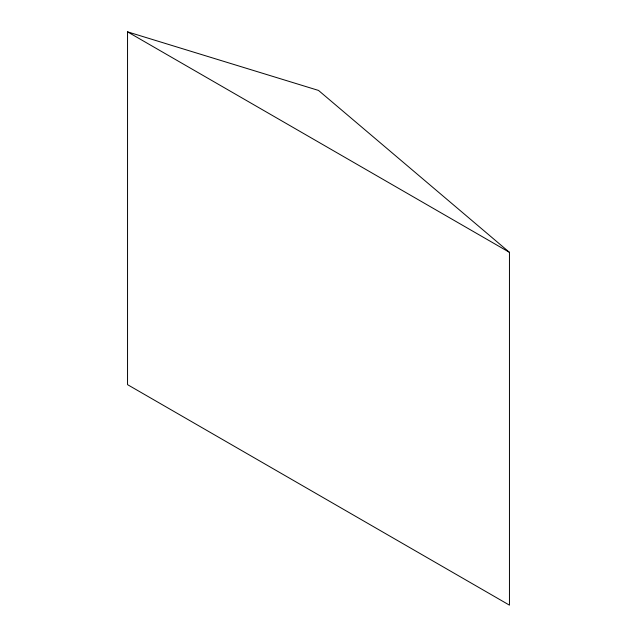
<?xml version="1.0" encoding="UTF-8"?>
<svg xmlns="http://www.w3.org/2000/svg" width="637" height="637" viewBox="0 0 637 637"><rect width="100%" height="100%" fill="white"/><g stroke="black" fill="none" stroke-linecap="round" stroke-linejoin="round"><path stroke-width="0.96" d="M127.543 31.85L318.5 90.422L509.457 252.348L509.457 605.15L127.543 384.652L127.543 31.85L509.457 252.348"/></g></svg>
